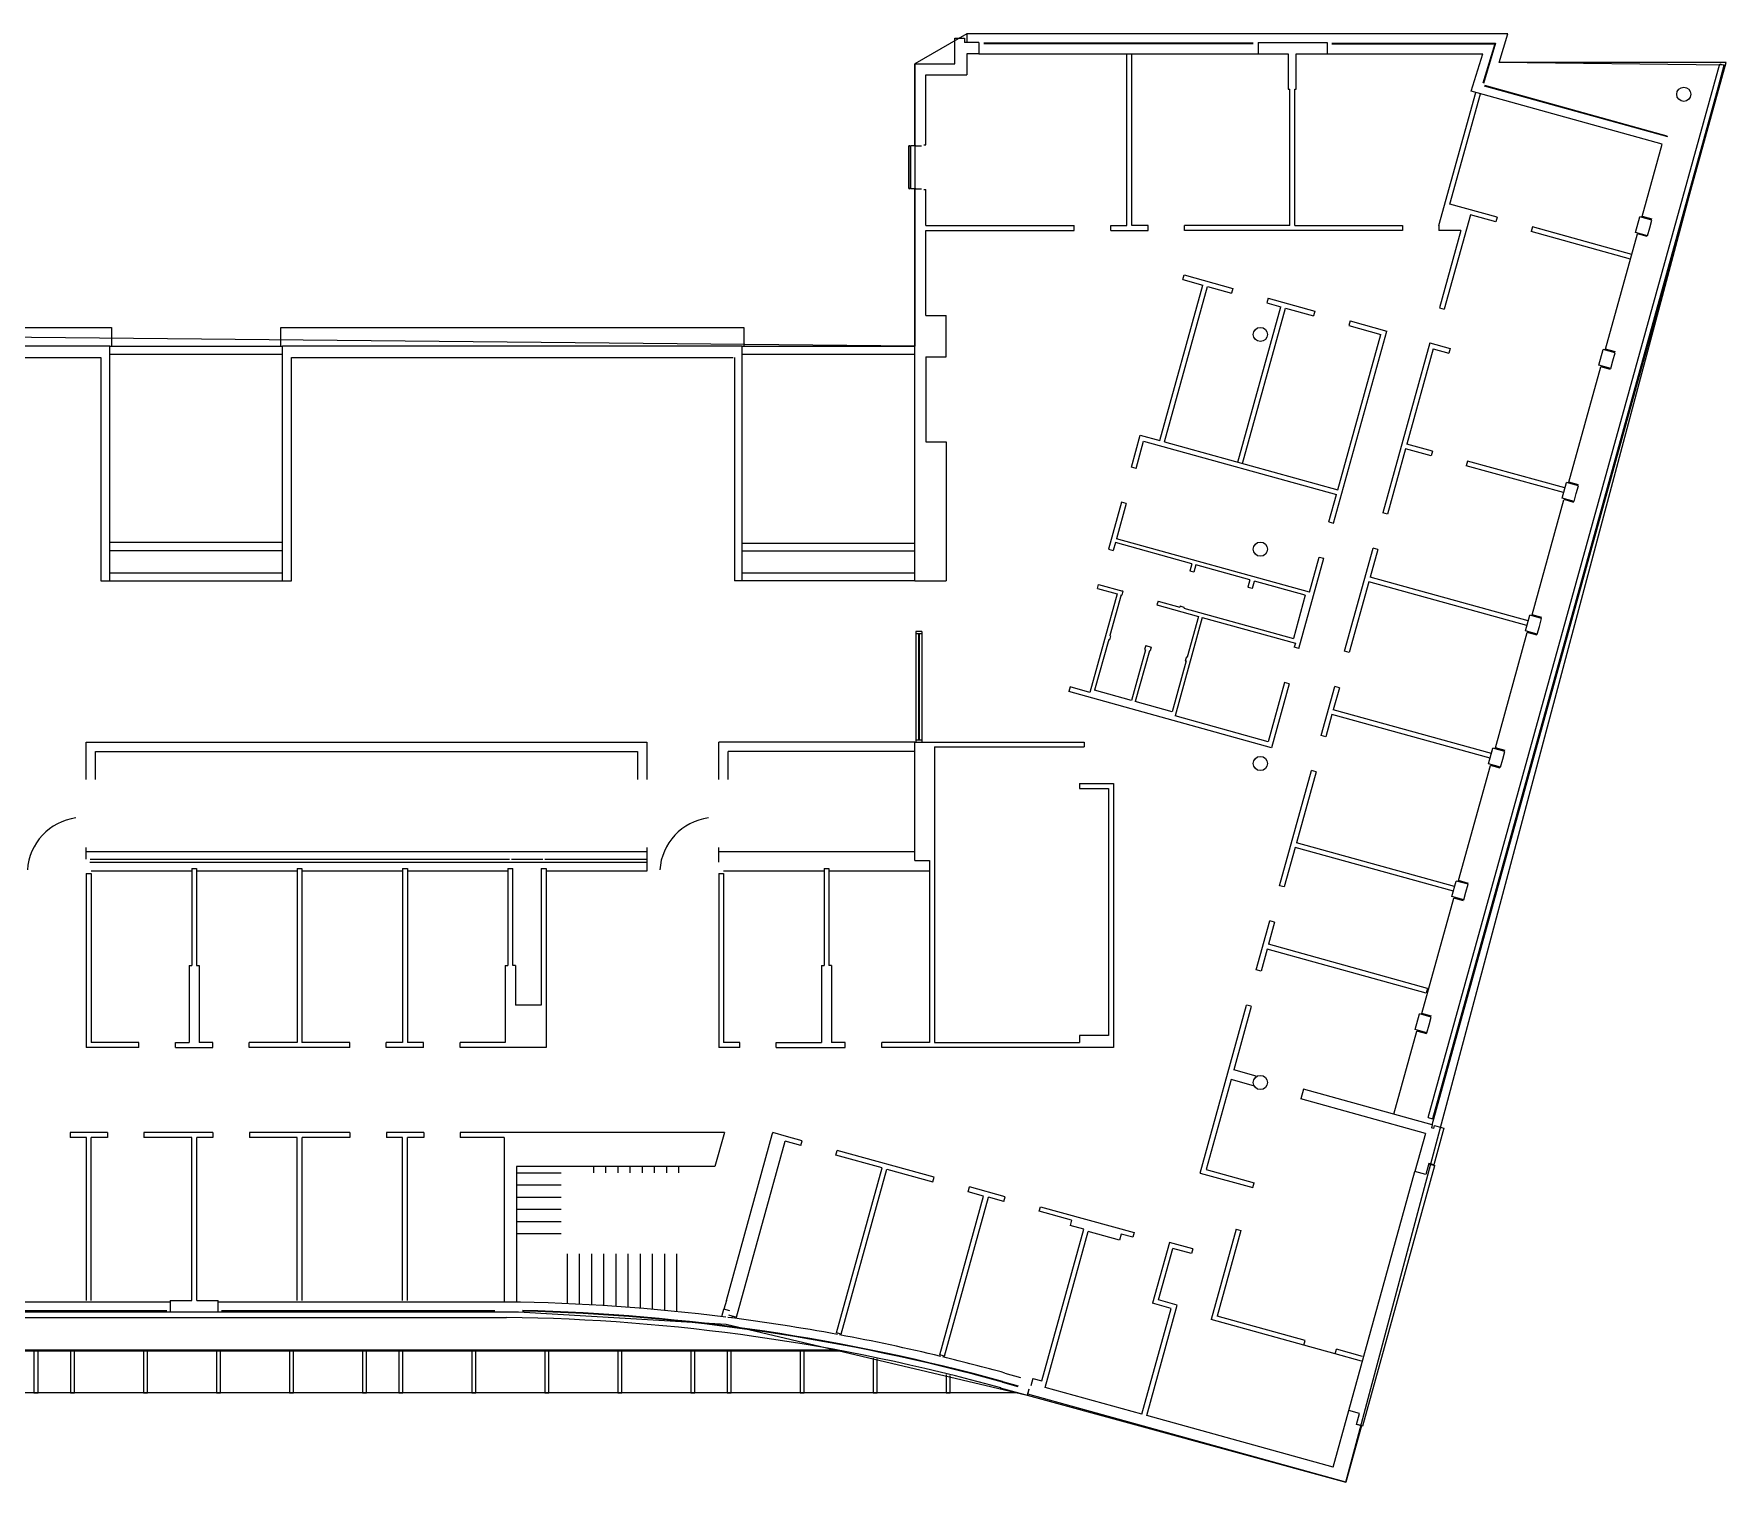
# Model space of a CAD drawing. Header units: millimetres. Extents: x -1221 to 8219, y -433 to 5637.
# Drawn here: x 4045 to 8219, y -433 to 3139 of the extents above; entities that cross this region are included whole.
import ezdxf

# ---------------------------------------------------------------- set-up
doc = ezdxf.new("R2010")
doc.units = ezdxf.units.MM
doc.header["$LTSCALE"] = 5
for name, color, linetype in [('A_ROOF', 5, 'Continuous'), ('A_SEEN_LT', 1, 'Continuous'), ('A_SEEN_MD', 3, 'Continuous'), ('A_WALL_GLAS', 1, 'Continuous'), ('A_WALL_PRTN', 2, 'Continuous')]:
    doc.layers.add(name, color=color, linetype=linetype)
doc.layers.get('0').off()

# ---------------------------------------------------------------- blocks, each defined once
blk = doc.blocks.new('1')
at = {"layer": 'A_WALL_PRTN'}
for p, q in [((-59, 6), (-5.6, 6)), ((-59, 6), (-59, 6)), ((-59, 6), (-59, 6)), ((-59, 6), (-59, -22)), ((6.4, 6), (59, 6)), ((30, 6), (30, 6)), ((30, 6), (30, 6)), ((59, -22), (59, 6)), ((-59, -19), (-59, -19)), ((-59, -19), (-59, -19)), ((-59, -22), (59, -22)), ((59, -19), (59, -19)), ((59, -19), (59, -19)), ((59, -19), (59, -19))]:
    blk.add_line(p, q, dxfattribs=at)
blk = doc.blocks.new('amud1')
at = {"layer": 'A_WALL_PRTN'}
for p, q in [((-9, 28), (-85, 28)), ((-85, 0), (-85, 28)), ((85, 0), (-85, 0)), ((85, 28), (11, 28)), ((85, 0), (85, 28))]:
    blk.add_line(p, q, dxfattribs=at)

msp = doc.modelspace()

# ---------------------------------------------------------------- linework, layer by layer
at = {"layer": 'A_ROOF'}
for p, q in [((6346.2, 3139), (6218, 3065)), ((7680.4, 3139), (6346.2, 3139)), ((7659.3, 3068), (7680.4, 3139)), ((6218, 3065), (6218, 2369)), ((7281.2, -433.3), (8214.2, 3062.1)), ((8214.2, 3062.1), (7659.3, 3068)), ((6218, 2369), (1530, 2415)), ((-39.5, -15), (5240, -13)), ((5240, -13), (5752.2, -43.4)), ((5752.2, -43.4), (6494.9, -218.8)), ((6494.9, -218.8), (7281.2, -433.3))]:
    msp.add_line(p, q, dxfattribs=at)
at = {"layer": 'A_SEEN_LT'}
for p, q in [((6741, 2666.1), (6741, 3090)), ((6753, 2666.1), (6753, 3090)), ((7484.3, 465.9), (8203.6, 3065)), ((8214.2, 3062.1), (7494.9, 463)), ((8203.6, 3065), (8214.2, 3062.1)), ((7143, 2666.1), (7143, 3002.5)), ((7155, 2666.1), (7155, 3002.5)), ((7510.5, 2666.1), (7601.3, 2994.2)), ((7537.7, 2719.3), (7612.9, 2991)), ((6202.5, 2861), (6202.5, 2759)), ((6206.5, 2861), (6206.5, 2759)), ((7654.3, 2687), (7537.7, 2719.3)), ((7588, 2692.9), (7523.5, 2460.2)), ((7651.1, 2675.5), (7588, 2692.9)), ((7654.3, 2687.1), (7651.1, 2675.5)), ((6245, 2666.1), (6611, 2666.1)), ((6245, 2654.1), (6611, 2654.1)), ((6611, 2654.1), (6611, 2666.1)), ((6701, 2654.1), (6701, 2666.1)), ((6701, 2666.1), (6741, 2666.1)), ((6701, 2654.1), (6793, 2654.1)), ((6793, 2666.1), (6753, 2666.1)), ((6793, 2654.1), (6793, 2666.1)), ((7143, 2666.1), (6883, 2666.1)), ((6883, 2654.1), (6883, 2666.1)), ((7420.5, 2654.1), (6883, 2654.1)), ((7155, 2666.1), (7420.5, 2666.1)), ((7420.5, 2666.1), (7420.5, 2654.1)), ((7510.5, 2666.1), (7510.5, 2654.1)), ((7564.8, 2654.1), (7510.5, 2654.1)), ((7564.8, 2654.1), (7512, 2463.4)), ((7741, 2663), (7737.8, 2651.5)), ((7983.2, 2583.6), (7737.8, 2651.5)), ((7986.4, 2595.1), (7741, 2663)), ((7986.4, 2595.1), (7746.8, 2661.4)), ((6821.9, 2135.9), (6928, 2519.2)), ((6833.5, 2132.7), (6939.6, 2516)), ((6879, 2532.8), (6882.2, 2544.3)), ((6879, 2532.8), (6928, 2519.2)), ((6882.2, 2544.4), (7002.2, 2511.1)), ((6939.6, 2516), (6999, 2499.6)), ((7002.2, 2511.1), (6999, 2499.5)), ((7014.7, 2082.5), (7120.7, 2465.9)), ((7089, 2487.1), (7085.7, 2475.5)), ((7085.7, 2475.5), (7120.7, 2465.9)), ((7089, 2487.1), (7204.6, 2455.1)), ((7512, 2463.4), (7523.5, 2460.2)), ((7026.3, 2079.3), (7132.4, 2462.7)), ((7132.4, 2462.6), (7201.4, 2443.5)), ((7204.6, 2455.1), (7201.4, 2443.5)), ((7291.3, 2431.1), (7288.1, 2419.5)), ((7291.3, 2431.1), (7382, 2406)), ((7250.8, 1932.1), (7382, 2406)), ((7261.1, 2014.3), (7367.2, 2397.6)), ((7288.1, 2419.5), (7367.2, 2397.6)), ((7488, 2376.7), (7371.9, 1957.3)), ((7496.4, 2361.9), (7431.3, 2126.9)), ((7488, 2376.7), (7538.1, 2362.8)), ((7496.4, 2361.9), (7534.9, 2351.2)), ((7538.1, 2362.8), (7534.9, 2351.2)), ((6751.8, 2070.2), (6773.7, 2149.2)), ((6763.5, 2067), (6782.1, 2134.4)), ((6773.7, 2149.2), (6821.9, 2135.9)), ((6782.1, 2134.4), (7257.9, 2002.7)), ((6833.5, 2132.7), (7261.1, 2014.3)), ((7428.1, 2115.3), (7383.5, 1954.1)), ((7491.2, 2097.9), (7428.1, 2115.3)), ((7494.4, 2109.4), (7431.3, 2126.9)), ((7494.4, 2109.4), (7491.2, 2097.9)), ((6763.5, 2067), (6751.8, 2070.2)), ((7581.2, 2085.4), (7578, 2073.9)), ((7818.1, 2007.4), (7578, 2073.9)), ((7821.3, 2019), (7581.2, 2085.4)), ((6727.4, 1983.6), (6695.3, 1867.6)), ((6739, 1980.4), (6714.9, 1893.6)), ((6739, 1980.4), (6727.4, 1983.6)), ((7239.3, 1935.3), (7257.9, 2002.7)), ((7239.3, 1935.3), (7250.8, 1932.1)), ((7383.5, 1954.1), (7371.9, 1957.3)), ((6712.3, 1884), (6706.9, 1864.4)), ((6901.1, 1831.7), (6712.3, 1884)), ((7191.2, 1761.8), (6714.9, 1893.6)), ((6695.3, 1867.6), (6706.9, 1864.4)), ((7165.3, 1623.1), (7226.8, 1845.4)), ((7191.2, 1761.8), (7215.2, 1848.6)), ((7215.3, 1848.6), (7226.8, 1845.4)), ((7277.5, 1616.1), (7347.9, 1870.6)), ((7359.5, 1867.4), (7340.6, 1799.2)), ((7359.5, 1867.4), (7347.9, 1870.6)), ((6901.1, 1831.7), (6896.2, 1813.8)), ((6905.8, 1811.1), (6896.2, 1813.8)), ((6910.8, 1829), (6905.8, 1811.1)), ((7043.8, 1792.2), (6910.8, 1829)), ((7730.6, 1691.3), (7340.6, 1799.2)), ((6716.9, 1757.6), (6649.5, 1514.8)), ((6668.4, 1771), (6671.1, 1780.6)), ((6668.4, 1771), (6716.9, 1757.6)), ((6671.1, 1780.6), (6731.1, 1764)), ((6726.5, 1754.9), (6698.7, 1654.7)), ((6726.5, 1754.9), (6728.5, 1754.4)), ((6731.1, 1764), (6728.5, 1754.4)), ((6731.1, 1764), (6729.1, 1764.6)), ((7043.8, 1792.2), (7038.9, 1774.6)), ((7038.9, 1774.6), (7050.5, 1771.4)), ((7050.5, 1771.4), (7055.3, 1789)), ((7180.9, 1754.3), (7055.3, 1789)), ((7180.9, 1754.3), (7151.4, 1647.7)), ((7337.4, 1787.7), (7289.1, 1612.9)), ((7727.4, 1679.8), (7337.4, 1787.7)), ((6817.7, 1740.1), (6815, 1730.4)), ((6815, 1730.4), (6917.2, 1702.1)), ((6815, 1730.4), (6817, 1729.9)), ((6817.7, 1740.1), (6871.6, 1725.1)), ((6872.2, 1727), (6871.6, 1725.1)), ((6881.8, 1724.4), (6872.2, 1727)), ((6881.8, 1724.4), (6881.3, 1722.5)), ((6881.3, 1722.5), (7151.4, 1647.7)), ((6926.8, 1699.5), (6859.6, 1456.6)), ((6917.2, 1702.1), (6889.4, 1601.9)), ((6926.8, 1699.5), (7156.4, 1635.9)), ((6696, 1645.1), (6661.3, 1519.8)), ((6696.1, 1645.1), (6697.8, 1644.6)), ((6700.5, 1654.2), (6697.8, 1644.6)), ((6700.5, 1654.2), (6698.7, 1654.7)), ((6787.3, 1630.2), (6784.6, 1620.6)), ((6787.3, 1630.2), (6800.8, 1626.5)), ((7156.4, 1635.9), (7153.7, 1626.3)), ((6786.6, 1620), (6751.9, 1494.8)), ((6796.2, 1617.3), (6761.5, 1492.1)), ((6784.6, 1620.6), (6786.6, 1620)), ((6796.2, 1617.3), (6798.1, 1616.8)), ((6800.8, 1626.5), (6798.1, 1616.8)), ((6886.7, 1592.3), (6852.1, 1467)), ((6887.5, 1602.5), (6884.8, 1592.8)), ((6884.8, 1592.8), (6886.8, 1592.3)), ((6887.5, 1602.5), (6889.4, 1601.9)), ((7165.3, 1623.1), (7153.7, 1626.3)), ((7289.1, 1612.9), (7277.5, 1616.1)), ((6601, 1528.2), (6597.8, 1516.6)), ((7097.6, 1378.3), (6597.8, 1516.6)), ((6649.5, 1514.8), (6601, 1528.2)), ((6751.9, 1494.7), (6661.3, 1519.8)), ((7129.6, 1539), (7089.2, 1393.1)), ((7141.1, 1535.8), (7097.6, 1378.3)), ((7141.1, 1535.8), (7129.6, 1539)), ((7220.1, 1408.5), (7253.5, 1529.4)), ((7265.1, 1526.2), (7249.9, 1471.5)), ((7265, 1526.2), (7253.5, 1529.4)), ((6852.1, 1467), (6761.5, 1492.1)), ((7639.9, 1363.6), (7249.9, 1471.5)), ((7089.2, 1393.1), (6859.6, 1456.6)), ((7246.7, 1460), (7231.6, 1405.3)), ((7636.7, 1352.1), (7246.7, 1460)), ((6266, 1392), (6635.6, 1392)), ((6266, 1380), (6635.6, 1380)), ((6635.6, 1392), (6635.6, 1380)), ((7231.6, 1405.4), (7220, 1408.6)), ((7117.4, 1037.9), (7196, 1321.8)), ((7207.6, 1318.6), (7159.2, 1143.9)), ((7207.6, 1318.6), (7196, 1321.8)), ((6623.6, 1290), (6707.6, 1290)), ((6623.6, 1290), (6623.6, 1278)), ((6623.6, 1278), (6695.6, 1278)), ((6695.6, 1278), (6695.6, 668.4)), ((6707.6, 1290), (6707.6, 638.9)), ((7156, 1132.3), (7129, 1034.7)), ((7546, 1024.4), (7156, 1132.3)), ((7549.2, 1036), (7159.2, 1143.9)), ((5218, 1102.9), (4184, 1102.9)), ((5218, 1102.6), (4184, 1102.6)), ((5300, 1102.9), (5223, 1102.9)), ((5300, 1102.6), (5223, 1102.6)), ((5557, 1102.9), (5305, 1102.9)), ((5557, 1102.6), (5305, 1102.6)), ((6254, 1100), (6254, 650.9)), ((6266, 1100), (6266, 650.9)), ((4174, 1067.7), (4174, 638.9)), ((4174, 1067.7), (4186, 1067.7)), ((4186, 1067.7), (4186, 650.9)), ((4434, 1080), (4434, 841.1)), ((4434, 1080), (4446, 1080)), ((4446, 1080), (4446, 841.1)), ((4694, 1080), (4694, 650.9)), ((4694, 1080), (4706, 1080)), ((4706, 1080), (4706, 650.9)), ((4954, 1080), (4954, 650.9)), ((4954, 1080), (4966, 1080)), ((4966, 1080), (4966, 650.9)), ((5214, 1080), (5214, 841.1)), ((5214, 1080), (5226, 1080)), ((5226, 841.1), (5226, 1080)), ((5296, 1080), (5296, 742.9)), ((5296, 1080), (5308, 1080)), ((5308, 1080), (5308, 638.9)), ((5734, 1067.7), (5734, 638.9)), ((5734, 1067.7), (5746, 1067.7)), ((5746, 1067.7), (5746, 650.9)), ((5994, 1080), (5994, 841.1)), ((5994, 1080), (6006, 1080)), ((6006, 1080), (6006, 841.1)), ((7129, 1034.7), (7117.4, 1037.9)), ((7060, 830.3), (7093.5, 951.1)), ((7105, 947.9), (7089.9, 893.3)), ((7105, 948), (7093.4, 951.2)), ((7086.7, 881.7), (7071.6, 827.1)), ((7479.1, 773.1), (7086.7, 881.7)), ((7482.3, 784.7), (7089.9, 893.3)), ((4427.5, 841.1), (4427.5, 650.9)), ((4427.5, 841.1), (4434, 841.1)), ((4446, 841.1), (4452.5, 841.1)), ((4452.5, 841.1), (4452.5, 650.9)), ((5207.5, 841.1), (5207.5, 650.9)), ((5207.5, 841.1), (5214, 841.1)), ((5232.5, 841.1), (5226, 841.1)), ((5232.5, 841.1), (5232.5, 742.9)), ((5987.5, 841.1), (5987.5, 650.9)), ((5987.5, 841.1), (5994, 841.1)), ((6012.5, 841.1), (6006, 841.1)), ((6012.5, 841.1), (6012.5, 650.9)), ((7071.6, 827.1), (7060, 830.3)), ((5296, 742.9), (5232.5, 742.9)), ((6921.3, 329.1), (7036, 743.5)), ((7047.6, 740.3), (7004.2, 583.7)), ((7047.5, 740.4), (7036, 743.5)), ((6695.6, 668.4), (6623.6, 668.4)), ((6623.6, 668.4), (6623.6, 650.9)), ((4304, 638.9), (4174, 638.9)), ((4304, 650.9), (4186, 650.9)), ((4304, 638.9), (4304, 650.9)), ((4394, 650.9), (4427.5, 650.9)), ((4394, 638.9), (4394, 650.9)), ((4394, 638.9), (4486, 638.9)), ((4486, 650.9), (4452.5, 650.9)), ((4486, 638.9), (4486, 650.9)), ((4694, 650.9), (4576, 650.9)), ((4576, 638.9), (4576, 650.9)), ((4824, 638.9), (4576, 638.9)), ((4824, 650.9), (4706, 650.9)), ((4824, 638.9), (4824, 650.9)), ((4954, 650.9), (4914, 650.9)), ((4914, 638.9), (4914, 650.9)), ((5006, 638.9), (4914, 638.9)), ((5006, 650.9), (4966, 650.9)), ((5006, 638.9), (5006, 650.9)), ((5096, 638.9), (5096, 650.9)), ((5207.5, 650.9), (5096, 650.9)), ((5308, 638.9), (5096, 638.9)), ((5786, 638.9), (5734, 638.9)), ((5786, 650.9), (5746, 650.9)), ((5786, 638.9), (5786, 650.9)), ((5876, 650.9), (5987.5, 650.9)), ((5876, 638.9), (5876, 650.9)), ((5876, 638.9), (6046, 638.9)), ((6046, 650.9), (6012.5, 650.9)), ((6046, 638.9), (6046, 650.9)), ((6254, 650.9), (6136, 650.9)), ((6136, 638.9), (6136, 650.9)), ((6707.6, 638.9), (6136, 638.9)), ((6266, 650.9), (6623.6, 650.9)), ((6997.6, 559.6), (6936.1, 337.5)), ((7052.8, 544.3), (6997.6, 559.6)), ((7059.5, 568.4), (7004.2, 583.7)), ((7484.3, 465.9), (7494.9, 463)), ((4226.4, 428.9), (4134.4, 428.9)), ((4134.4, 428.9), (4134.4, 416.9)), ((4226.4, 428.9), (4134.4, 428.9)), ((4226.4, 428.9), (4226.4, 416.9)), ((4486.4, 428.9), (4316.4, 428.9)), ((4316.4, 428.9), (4316.4, 416.9)), ((4486.4, 428.9), (4486.4, 416.9)), ((4576.4, 428.9), (4576.4, 416.9)), ((4824.4, 428.9), (4576.4, 428.9)), ((4824.4, 428.9), (4824.4, 416.9)), ((5006.4, 428.9), (4914.4, 428.9)), ((4914.4, 428.9), (4914.4, 416.9)), ((5006.4, 428.9), (4914.4, 428.9)), ((5006.4, 428.9), (5006.4, 416.9)), ((5096.4, 428.9), (5096.4, 416.9)), ((5205, 428.9), (5096.4, 428.9)), ((5939.7, 408.9), (5901.1, 419.6)), ((4174.4, 416.9), (4134.4, 416.9)), ((4174.4, 14.9), (4174.4, 416.9)), ((4186.4, 14.9), (4186.4, 416.9)), ((4226.4, 416.9), (4186.4, 416.9)), ((4434.4, 416.9), (4316.4, 416.9)), ((4434.4, 15), (4434.4, 416.9)), ((4446.4, 15), (4446.4, 416.9)), ((4486.4, 416.9), (4446.4, 416.9)), ((4694.4, 416.9), (4576.4, 416.9)), ((4694.4, 14.9), (4694.4, 416.9)), ((4706.4, 14.9), (4706.4, 416.9)), ((4824.4, 416.9), (4706.4, 416.9)), ((4954.4, 416.9), (4914.4, 416.9)), ((4954.4, 14.9), (4954.4, 416.9)), ((4966.4, 14.9), (4966.4, 416.9)), ((5006.4, 416.9), (4966.4, 416.9)), ((5205, 416.9), (5096.4, 416.9)), ((5936.5, 397.4), (5897.9, 408)), ((5936.5, 397.4), (5939.7, 408.9)), ((6023.2, 373.4), (6026.4, 384.9)), ((6265.4, 318.8), (6026.4, 384.9)), ((5425, 345), (5425, 330)), ((5455, 345), (5455, 330)), ((5485, 345), (5485, 330)), ((5515, 345), (5515, 330)), ((5545, 345), (5545, 330)), ((5575, 345), (5575, 330)), ((5605, 345), (5605, 330)), ((5635, 345), (5635, 330)), ((6136.9, 341.9), (6023.2, 373.4)), ((6024.3, -65), (6136.9, 341.9)), ((6035.9, -68.2), (6148.5, 338.7)), ((6148.5, 338.7), (6262.2, 307.2)), ((6936.1, 337.5), (7054.5, 304.7)), ((5235, 330), (5345, 330)), ((5235, 300), (5345, 300)), ((6262.2, 307.2), (6265.4, 318.8)), ((6349, 283.2), (6352.2, 294.8)), ((6349, 283.2), (6352.2, 294.8)), ((6440.8, 270.2), (6352.2, 294.8)), ((6921.3, 329.1), (7051.3, 293.2)), ((7051.3, 293.2), (7054.5, 304.7)), ((5235, 270), (5345, 270)), ((6279.1, -119.3), (6387.5, 272.5)), ((6290.6, -122.5), (6399.1, 269.3)), ((6387.5, 272.5), (6349, 283.2)), ((6437.6, 258.7), (6399.1, 269.3)), ((6437.6, 258.7), (6440.8, 270.2)), ((5235, 240), (5345, 240)), ((5235, 210), (5345, 210)), ((6524.4, 234.7), (6527.6, 246.2)), ((6604.4, 212.5), (6524.4, 234.7)), ((6527.6, 246.2), (6758.9, 182.2)), ((6604.4, 212.5), (6600.9, 200)), ((5235, 180), (5345, 180)), ((6531, -183.7), (6634.6, 190.7)), ((6539, -199.9), (6645.5, 185)), ((6634.6, 190.7), (6600.9, 200)), ((6722.5, 163.7), (6645.5, 185)), ((6726.7, 178.7), (6722.5, 163.7)), ((6755.7, 170.6), (6726.7, 178.7)), ((6758.9, 182.2), (6755.7, 170.6)), ((7010.2, 190.5), (6948.6, -32.2)), ((7021.7, 187.3), (6963.3, -23.8)), ((7010.2, 190.5), (7021.7, 187.3)), ((5360, 130), (5360, 6.8)), ((5390, 130), (5390, 5.4)), ((5420, 130), (5420, 3.8)), ((5450, 130), (5450, 2)), ((5480, 130), (5480, 0)), ((5510, 130), (5510, -2.1)), ((5540, 130), (5540, -4.4)), ((5570, 130), (5570, -7)), ((5600, 130), (5600, -9.7)), ((5630, 130), (5630, -12.6)), ((6845.6, 158.2), (6804, 7.8)), ((6818.8, 16.2), (6854, 143.4)), ((6903.4, 142.2), (6845.6, 158.2)), ((6900.2, 130.6), (6854, 143.4)), ((6903.4, 142.2), (6900.2, 130.6)), ((6789.6, -269.2), (6865, 3.4)), ((6850.3, -5), (6804, 7.8)), ((6865, 3.4), (6818.8, 16.2)), ((6778, -266), (6850.3, -5)), ((7177.5, -95.5), (6948.6, -32.2)), ((7180.7, -84), (6963.3, -23.8)), ((6030.8, -110.5), (-12, -110.5)), ((7177.5, -95.5), (7180.7, -84)), ((7254.6, -116.9), (7177.5, -95.5)), ((7254.6, -116.9), (7257.8, -105.3)), ((7319.1, -134.7), (7254.6, -116.9)), ((7322.3, -123.2), (7257.8, -105.3)), ((6466.6, -213), (-12, -213))]:
    msp.add_line(p, q, dxfattribs=at)
for points in [[(7052.4, 3116.2), (6387.7, 3116.2)], [(7052.4, 3114.7), (6387.7, 3114.7)], [(7138.4, 3090), (7138.4, 3002.5), (7143, 3002.5)], [(7155, 3002.5), (7158.4, 3002.5), (7158.4, 3090)], [(7246.4, 3116.2), (7650.1, 3116.2), (7620.2, 3016.7)], [(7246.4, 3114.7), (7648, 3114.7), (7618.7, 3017.1)], [(7622.3, 3010.7), (8074, 2885.7)], [(7622.7, 3012.2), (8072.9, 2887.6)], [(3094, 2369.3), (3094, 2415), (4236, 2415), (4236, 2369.2)], [(4654, 2369.2), (4654, 2415), (5796, 2415), (5796, 2369.1)], [(6115, -127.1), (6115, -213), (6125, -213), (6125, -129.1)], [(6295, -167.7), (6295, -213), (6305, -213), (6305, -170.1)]]:
    msp.add_lwpolyline(points, dxfattribs=at)
for points in [[(4055, -213), (4055, -110), (4045, -110), (4045, -213)], [(4145, -213), (4145, -110), (4135, -110), (4135, -213)], [(4325, -213), (4325, -110), (4315, -110), (4315, -213)], [(4505, -213), (4505, -110), (4495, -110), (4495, -213)], [(4685, -213), (4685, -110), (4675, -110), (4675, -213)], [(4865, -213), (4865, -110), (4855, -110), (4855, -213)], [(4955, -213), (4955, -110), (4945, -110), (4945, -213)], [(5135, -213), (5135, -110), (5125, -110), (5125, -213)], [(5315, -213), (5315, -110), (5305, -110), (5305, -213)], [(5495, -213), (5495, -110), (5485, -110), (5485, -213)], [(5675, -213), (5675, -110), (5665, -110), (5665, -213)], [(5765, -213), (5765, -110), (5755, -110), (5755, -213)], [(5945, -213), (5945, -110), (5935, -110), (5935, -213)]]:
    msp.add_lwpolyline(points, close=True, dxfattribs=at)
for centre, radius, start, end in [((6204.5, 2861), 2, 0, 180), ((6204.5, 2759), 2, 180, 0), ((4167.1, 1067.9), 138.6, 97.6883, 176.3821), ((5727.1, 1067.9), 138.6, 97.6883, 176.3821)]:
    msp.add_arc(centre, radius, start, end, dxfattribs=at)
at = {"layer": 'A_SEEN_MD'}
for p, q in [((7680.4, 3139), (6346.2, 3139)), ((6346.2, 3139), (6346.2, 3118)), ((7659.3, 3068), (7680.4, 3139)), ((6375.7, 3090), (7064, 3090)), ((7234, 3090), (7618.5, 3090)), ((7590.3, 2997.3), (7618.5, 3090)), ((7493.9, 448.2), (8218.9, 3068)), ((8218.9, 3068), (7659.3, 3068)), ((8061.4, 2866.9), (7590.3, 2997.3)), ((6208, 2757), (6208, 2863)), ((8012.1, 2688.8), (8061.4, 2866.9)), ((6220, 2757), (6208, 2757)), ((8036.4, 2682.1), (8012.3, 2688.8)), ((7921.6, 2361.1), (8000.3, 2645.4)), ((8024.4, 2638.8), (8000.3, 2645.4)), ((3098, 2369.1), (4232, 2369.1)), ((3120, 2341.1), (4210, 2341.1)), ((4210, 2341), (4210, 1789.5)), ((4232, 1789.5), (4232, 2369)), ((4232, 2369), (4658, 2369)), ((4232, 2349), (4658, 2349)), ((4658, 2369.1), (5792, 2369.1)), ((4658, 1789.5), (4658, 2369)), ((4680, 2341.1), (5770, 2341.1)), ((4680, 1789.5), (4680, 2340.9)), ((5773, 2341), (5773, 1789.5)), ((5792, 1789.5), (5792, 2369.1)), ((5792, 2369), (6218, 2369)), ((5792, 2349), (6218, 2349)), ((7945.7, 2354.5), (7921.6, 2361.1)), ((7830.9, 2033.4), (7909.6, 2317.7)), ((7933.7, 2311.1), (7909.6, 2317.7)), ((7855.1, 2026.8), (7831, 2033.4)), ((7740.3, 1705.8), (7818.9, 1990)), ((7843.1, 1983.4), (7819, 1990.1)), ((4232, 1885), (4658, 1885)), ((5792, 1883), (6218, 1883)), ((4232, 1865), (4658, 1865)), ((5792, 1864), (6218, 1864)), ((4232, 1809.5), (4658, 1809.5)), ((6218, 1808.5), (5792, 1808.5)), ((4210, 1789.5), (4680, 1789.5)), ((6218, 1789.5), (5773, 1789.5)), ((7764.4, 1699.1), (7740.3, 1705.8)), ((7649.6, 1378.1), (7728.3, 1662.4)), ((7752.4, 1655.7), (7728.3, 1662.4)), ((4174, 1392), (5557, 1392)), ((4174, 1299.8), (4174, 1392)), ((5557, 1392), (5557, 1299.8)), ((6218, 1392), (5734, 1392)), ((5734, 1299.8), (5734, 1392)), ((7673.7, 1371.4), (7649.6, 1378.1)), ((4197, 1369), (5534, 1369)), ((4197, 1299.8), (4197, 1369)), ((5534, 1369), (5534, 1299.8)), ((6218, 1369), (5757, 1369)), ((5757, 1299.8), (5757, 1369)), ((7558.9, 1050.4), (7637.6, 1334.7)), ((7661.7, 1328), (7637.6, 1334.7)), ((4174, 1103.5), (4174, 1132)), ((5557, 1132), (5557, 1094.9)), ((5734, 1096), (5734, 1132)), ((5557, 1121.5), (4174, 1121.5)), ((5557, 1094.9), (4183, 1094.9)), ((5557, 1094.9), (5557, 1074)), ((6218, 1121.5), (5734, 1121.5)), ((4434, 1074), (4186, 1074)), ((4694, 1074), (4446, 1074)), ((4954, 1074), (4706, 1074)), ((5214, 1074), (4966, 1074)), ((5557, 1074), (5308, 1074)), ((5994, 1074), (5746, 1074)), ((6254, 1074), (6006, 1074)), ((7583, 1043.7), (7558.9, 1050.4)), ((7468.2, 722.7), (7546.9, 1007)), ((7571, 1000.3), (7546.9, 1007)), ((7492.3, 716), (7468.2, 722.7)), ((7399.5, 474.4), (7456.2, 679.3)), ((7480.3, 672.7), (7456.2, 679.3)), ((7322.7, -294.5), (7500.4, 347.9)), ((7485.5, 352), (7500.4, 347.9)), ((7287.9, -256.9), (7451.2, 333)), ((4380.5, 11), (3719.5, 11)), ((5210.4, 11), (4499.5, 11)), ((-12, -27), (5210.4, -27)), ((5741.7, -25.1), (5746.9, -6.6)), ((5766.8, -28.2), (5768.1, -23.5)), ((6017.3, -108), (-12, -108)), ((6439.9, -164.2), (6478.5, -174.8)), ((6428.3, -200.4), (6494.9, -218.8)), ((6498.9, -204.3), (6494.9, -218.8)), ((7307.7, -290.4), (7322.7, -294.5))]:
    msp.add_line(p, q, dxfattribs=at)
for radius, start, end in [(4835, 82.837, 89.259), (4797, 74.5122, 89.259), (4835, 79.5378, 82.7771), (4835, 76.4504, 79.4783), (4835, 74.5122, 76.3911)]:
    msp.add_arc((5148.8, -4823.6), radius, start, end, dxfattribs=at)
at = {"layer": 'A_WALL_GLAS'}
for p, q in [((6220, 1664.5), (6220, 1392)), ((6234.7, 1664.5), (6220, 1664.5)), ((6234.7, 1659.5), (6220, 1659.5)), ((6226.4, 1659.5), (6226.4, 1397)), ((6228.4, 1659.5), (6228.4, 1397)), ((6234.7, 1664.5), (6234.7, 1392)), ((6234.7, 1397), (6220, 1397)), ((6433.7, -186.5), (6471.9, -197.1)), ((6434.1, -185.1), (6472.3, -195.6))]:
    msp.add_line(p, q, dxfattribs=at)
for points in [[(3727.4, -9.7), (4372.6, -9.7)], [(3727.4, -11.2), (4372.6, -11.2)], [(4507.4, -9.7), (5181.5, -9.7)], [(4507.4, -11.2), (5181.5, -11.2)]]:
    msp.add_lwpolyline(points, dxfattribs=at)
for centre, radius, start, end in [((5125.9, -4932.3), 4924.2, 74.5925, 88.5555), ((5126.2, -4930.7), 4921.1, 74.5916, 88.5587)]:
    msp.add_arc(centre, radius, start, end, dxfattribs=at)
at = {"layer": 'A_WALL_PRTN'}
for p, q in [((6316, 3128), (6340, 3128)), ((6316, 3065), (6316, 3128)), ((6340, 3128), (6340, 3118)), ((6375.7, 3118), (6340, 3118)), ((6345.7, 3090), (6345.7, 3038)), ((6375.7, 3090), (6345.7, 3090)), ((6375.7, 3118), (6375.7, 3090)), ((6218, 2863), (6218, 3065)), ((6218, 3065), (6316, 3065)), ((6245, 2865), (6245, 3038)), ((6245, 3038), (6345.7, 3038)), ((6220, 2863), (6208, 2863)), ((6218, 2863), (6234, 2863)), ((6240, 2865), (6245, 2865)), ((6218, 2757), (6234, 2757)), ((6218, 1789.5), (6218, 2757)), ((6240, 2755), (6245, 2755)), ((6245, 2666.1), (6245, 2755)), ((7995.7, 2649.3), (8006.4, 2687.9)), ((8035.8, 2679.7), (8006.4, 2687.9)), ((8030.4, 2660.4), (8035.8, 2679.7)), ((6245, 2444.1), (6245, 2654.1)), ((8025.1, 2641.2), (7995.7, 2649.3)), ((8025.1, 2641.2), (8030.4, 2660.4)), ((6245, 2444.1), (6295, 2444.1)), ((6295, 2342.4), (6295, 2444.1)), ((6245, 2342.4), (6295, 2342.4)), ((6245, 2342.4), (6245, 2132.4)), ((7905, 2321.6), (7915.7, 2360.2)), ((7945.1, 2352), (7915.7, 2360.2)), ((7939.7, 2332.8), (7945.1, 2352)), ((7934.4, 2313.5), (7905, 2321.6)), ((7934.4, 2313.5), (7939.7, 2332.8)), ((6245, 2132.4), (6295, 2132.4)), ((6295, 2132.4), (6295, 1789.5)), ((7814.3, 1993.9), (7825, 2032.5)), ((7854.4, 2024.4), (7825, 2032.5)), ((7843.7, 1985.8), (7849.1, 2005.1)), ((7849.1, 2005.1), (7854.4, 2024.4)), ((7843.7, 1985.8), (7814.3, 1993.9)), ((6218, 1789.5), (6295, 1789.5)), ((7723.6, 1666.3), (7734.3, 1704.8)), ((7763.7, 1696.7), (7734.3, 1704.8)), ((7753, 1658.1), (7758.4, 1677.4)), ((7758.4, 1677.4), (7763.7, 1696.7)), ((7753, 1658.1), (7723.6, 1666.3)), ((6218, 1100), (6218, 1392)), ((6218, 1392), (6266, 1392)), ((6266, 1380), (6266, 1100)), ((7633, 1338.6), (7643.6, 1377.1)), ((7662.3, 1330.4), (7633, 1338.6)), ((7640.4, 1365.6), (7643.6, 1377.1)), ((7673, 1369), (7643.6, 1377.1)), ((7662.3, 1330.4), (7667.7, 1349.7)), ((7667.7, 1349.7), (7673, 1369)), ((6218, 1100), (6254, 1100)), ((4434, 1080), (4446, 1080)), ((4694, 1080), (4706, 1080)), ((5994, 1080), (6006, 1080)), ((5994, 1080), (6006, 1080)), ((7542.3, 1010.9), (7552.9, 1049.4)), ((7582.3, 1041.3), (7552.9, 1049.4)), ((7571.7, 1002.8), (7542.3, 1010.9)), ((7571.7, 1002.8), (7577, 1022)), ((7577, 1022), (7582.3, 1041.3)), ((7482.3, 784.7), (7479.1, 773.1)), ((7451.6, 683.2), (7462.3, 721.8)), ((7491.6, 713.6), (7462.3, 721.8)), ((7486.3, 694.3), (7491.6, 713.6)), ((7481, 675.1), (7451.6, 683.2)), ((7481, 675.1), (7486.3, 694.3)), ((7053.5, 546.7), (7052.8, 544.3)), ((7058.9, 566), (7059.5, 568.4)), ((7176.6, 536), (7169.9, 511.9)), ((7477.2, 426.9), (7169.9, 511.9)), ((7493.9, 448.2), (7176.6, 536)), ((5748.1, 428.9), (5205, 428.9)), ((5748.1, 428.9), (5724.8, 345)), ((5752.8, 15), (5866, 424.1)), ((5866, 424.1), (5867.4, 428.9)), ((5901.1, 419.6), (5867.4, 428.9)), ((7477.2, 426.9), (7451.2, 333)), ((7493.9, 448.2), (7491.9, 441)), ((7497.7, 439.4), (7491.9, 441)), ((7497.7, 439.4), (7499.6, 446)), ((7522.7, 439.7), (7497.7, 349.1)), ((7499.6, 446.1), (7522.7, 439.7)), ((5205, 416.9), (5205, 11)), ((5777.8, -26.1), (5897.9, 408)), ((5724.8, 345), (5235, 345)), ((5235, 345), (5235, 10.6)), ((7485.6, 352.5), (7478.1, 325.5)), ((7497.6, 349.1), (7485.6, 352.5)), ((7478.1, 325.5), (7451.2, 333)), ((5752.8, 15), (5746.9, -6.6)), ((5761.3, -10.6), (5746.9, -6.6)), ((5758.5, -20.8), (5777.8, -26.1)), ((6035.9, -68.2), (6024.3, -65)), ((6290.6, -122.5), (6279.1, -119.3)), ((6496.1, -216), (6499.4, -204.1)), ((6509, -177.6), (6504, -195.4)), ((6509, -177.6), (6531, -183.7)), ((6778, -266), (6539, -199.9)), ((7281.2, -433.3), (6496.1, -216)), ((7249.3, -396.5), (6789.6, -269.2)), ((7249.3, -396.5), (7287.9, -256.9)), ((7314.9, -264.3), (7287.9, -256.9)), ((7307.4, -291.3), (7314.9, -264.3)), ((7319.4, -294.7), (7307.4, -291.3)), ((7319.4, -294.7), (7281.2, -433.3))]:
    msp.add_line(p, q, dxfattribs=at)
for centre in [(8114.4, 2990), (7070, 2397.6), (7070, 1867.9), (7070, 1339.3), (7070, 552.5)]:
    msp.add_circle(centre, 17.5, dxfattribs=at)

# ---------------------------------------------------------------- block references
at = {"rotation": 180}
msp.add_blockref('amud1', (7149.4, 3118), dxfattribs=at)
msp.add_blockref('1', (4440, 9))

doc.saveas('drawing.dxf')
